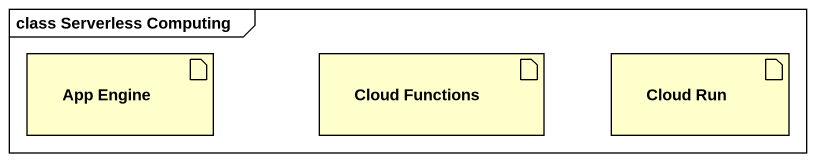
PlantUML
@startuml
mainframe class Serverless Computing
artifact "App Engine" as App_Engine
artifact "Cloud Functions" as Cloud_Functions
artifact "Cloud Run" as Cloud_Run
@enduml
